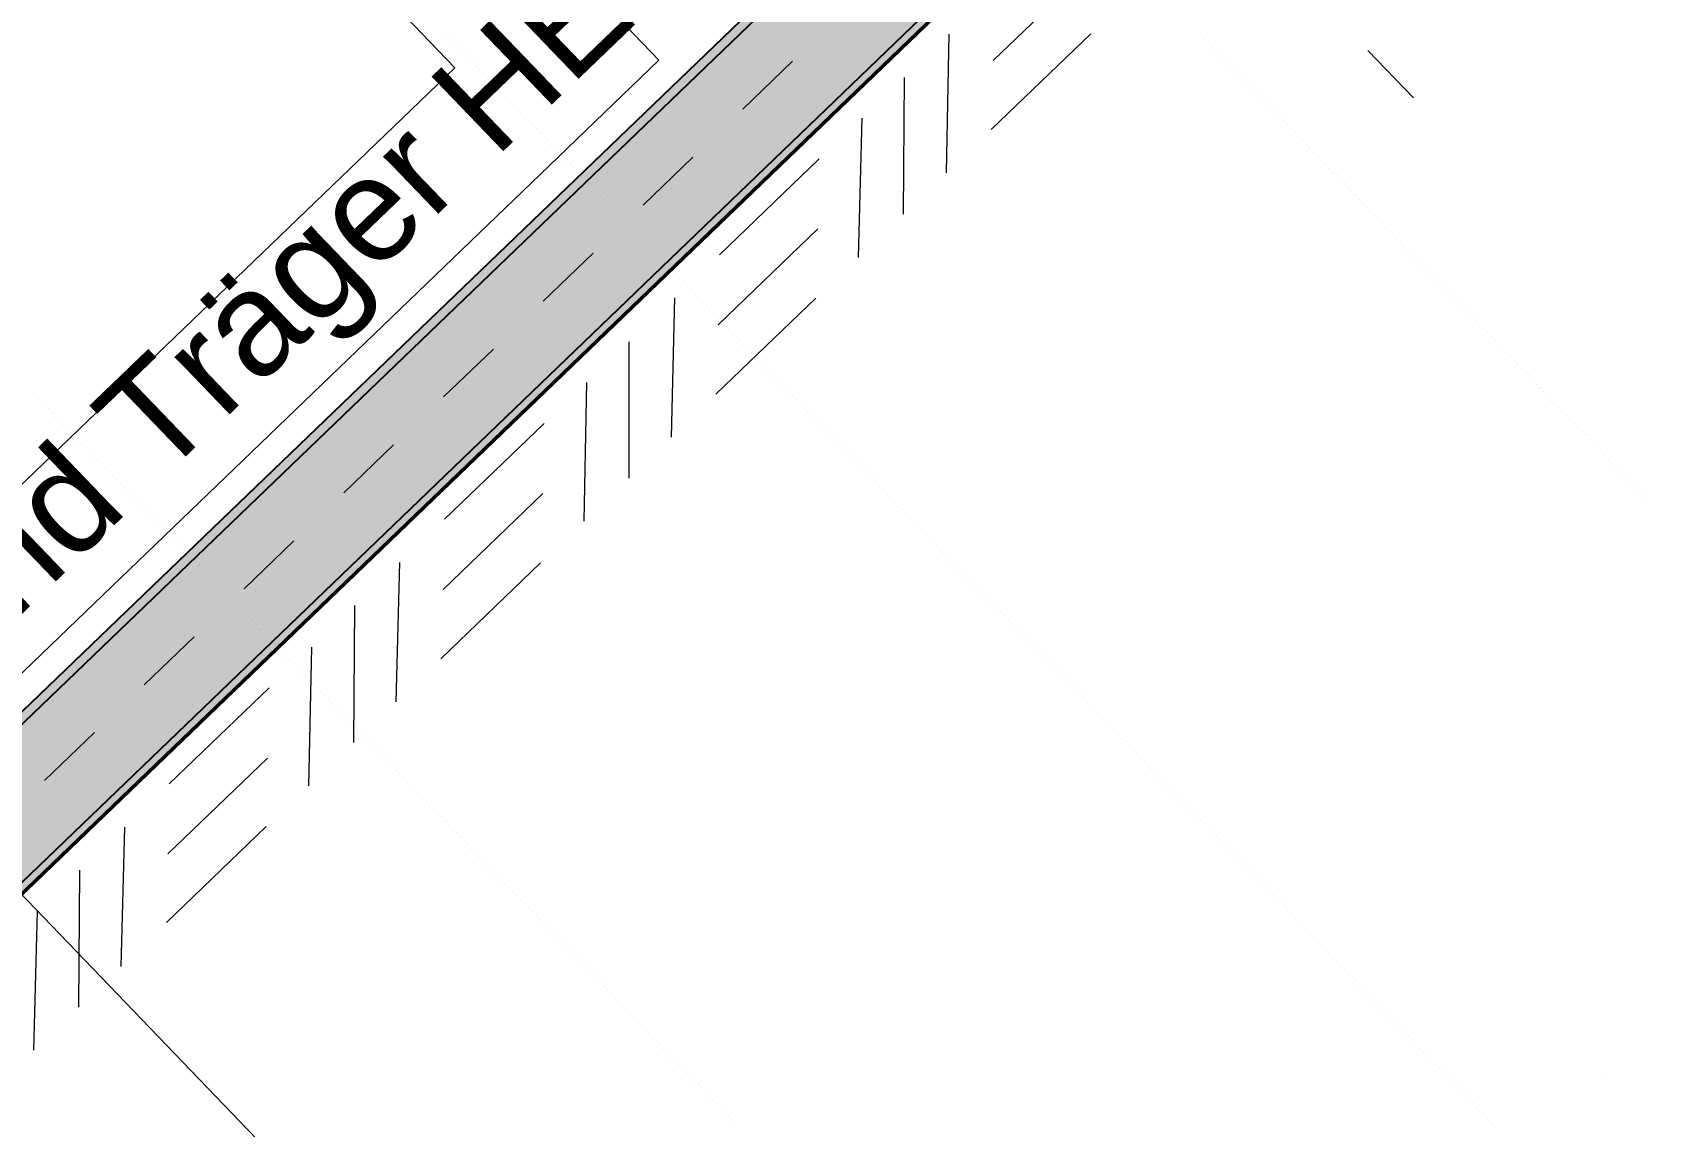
# Model space of a CAD drawing. Header units: metres. Extents: x 2687650.8 to 2687727.1, y 1234407.3 to 1234484.3.
# Drawn here: x 2687704.517 to 2687707.484, y 1234450.753 to 1234452.762 of the extents above; entities that cross this region are included whole.
import ezdxf

# ---------------------------------------------------------------- set-up
doc = ezdxf.new("R2010")
doc.units = ezdxf.units.M
for name, color, linetype, true_color in [('PDF__Parzellengrenze', 7, 'Continuous', 0x7f7f7f), ('PDF_E_Schnitte_1_50', 7, 'Continuous', 0x7f7f7f), ('PDF_Farbe71', 7, 'Continuous', 0xbfff7f)]:
    doc.layers.add(name, color=color, linetype=linetype, true_color=true_color)
for name, color, linetype in [('PDF_Ebene 2', 7, 'Continuous'), ('PDF_Text', 7, 'Continuous'), ('PDF_TITELBL_1', 7, 'Continuous')]:
    doc.layers.add(name, color=color, linetype=linetype)
doc.styles.add('PDF Arial', font='arial.ttf')

# ---------------------------------------------------------------- blocks, each defined once
blk = doc.blocks.new('A$C1c84ec86')
at = {"layer": 'PDF_Farbe71', "transparency": 33554559}
blk.add_hatch(color=256, dxfattribs=at).paths.add_polyline_path([(3882.25, 4049.47), (3858.12, 4049.47), (3858.12, 3567.07), (3882.25, 3567.07)])
at = {"layer": 'PDF__Parzellengrenze', "lineweight": 18}
blk.add_lwpolyline([(4108.31, 3907.01), (4108.31, 3907.01)], dxfattribs=at)
at = {"layer": 'PDF_E_Schnitte_1_50', "lineweight": 18}
for points in [[(3882.25, 3694.07), (3882.25, 3729.21), (3882.25, 3764.13), (3882.25, 3799.27), (3882.25, 3834.2), (3882.25, 3869.12), (3882.25, 3904.26), (3882.25, 3939.19), (3882.25, 3974.32), (3882.25, 4009.25), (3882.25, 4044.17), (3882.25, 4079.31), (3882.25, 4114.24), (3882.25, 4136.25), (3920.14, 4136.25), (3955.06, 4136.25), (3990.2, 4136.25), (4025.12, 4136.25), (4060.05, 4136.25), (4095.19, 4136.25), (4133.08, 4136.25)], [(3895.58, 3955.48), (3895.58, 3980.89)], [(3904.47, 3946.38), (3904.47, 3971.78)], [(3886.48, 3952.94), (3904.47, 3934.95)], [(3886.48, 3941.51), (3904.47, 3923.95)], [(3886.48, 3930.72), (3904.47, 3912.52)], [(3886.48, 3894.52), (3886.48, 3919.92)], [(3351.17, 3911.25), (3853.04, 3911.25), (3853.04, 3883.31), (3853.04, 3609.19), (3853.04, 3584.21), (3346.3, 3584.21)], [(3895.58, 3885.42), (3895.58, 3910.82)], [(3904.47, 3876.32), (3904.47, 3901.72)], [(3351.17, 3883.31), (3828.06, 3883.31), (3828.06, 3609.19), (3345.03, 3609.19)], [(3886.48, 3883.09), (3904.47, 3864.89)], [(3886.48, 3871.45), (3904.47, 3854.09)], [(3886.48, 3860.66), (3904.47, 3842.66)], [(3886.48, 3824.46), (3886.48, 3849.86)], [(3895.58, 3815.36), (3895.58, 3840.76)], [(3904.47, 3806.26), (3904.47, 3831.66)], [(3886.48, 3813.03), (3904.47, 3794.83)], [(3886.48, 3801.6), (3904.47, 3784.03)], [(3886.48, 3790.59), (3904.47, 3772.6)], [(3886.48, 3754.4), (3886.48, 3779.8)], [(3895.58, 3745.3), (3895.58, 3770.7)], [(3904.47, 3736.41), (3904.47, 3761.81)], [(3886.48, 3742.97), (3904.47, 3724.76)], [(3886.48, 3731.54), (3904.47, 3713.97)], [(3886.48, 3720.74), (3904.47, 3702.54)]]:
    blk.add_lwpolyline(points, dxfattribs=at)
at = {"layer": 'PDF_E_Schnitte_1_50', "color": 160, "lineweight": 25, "true_color": 0x3333ff}
for points in [[(3858.12, 3317.09), (3858.12, 4136.25), (3882.25, 4136.25), (3882.25, 3317.09)], [(3859.81, 3317.09), (3859.81, 4136.25)], [(3880.77, 4136.25), (3880.77, 3317.09)]]:
    blk.add_lwpolyline(points, dxfattribs=at)
at = {"layer": 'PDF_E_Schnitte_1_50', "color": 7, "lineweight": 50}
blk.add_lwpolyline([(3882.25, 3332.12), (3882.25, 4136.25), (4133.08, 4136.25)], dxfattribs=at)
at = {"layer": 'PDF_E_Schnitte_1_50', "color": 7, "lineweight": 20}
for points in [[(3954, 4006.29), (3941.94, 4006.29)], [(3870.18, 3935.16), (3870.18, 3935.16)], [(3870.18, 3916.11), (3870.18, 3928.81)], [(3870.18, 3909.76), (3870.18, 3909.76)], [(3870.18, 3890.71), (3870.18, 3903.41)], [(3870.18, 3884.36), (3870.18, 3884.36)], [(3870.18, 3865.31), (3870.18, 3878.01)], [(3870.18, 3858.96), (3870.18, 3858.96)], [(3870.18, 3839.91), (3870.18, 3852.61)], [(3870.18, 3833.56), (3870.18, 3833.56)], [(3870.18, 3814.51), (3870.18, 3827.21)], [(3870.18, 3808.16), (3870.18, 3808.16)], [(3870.18, 3789.11), (3870.18, 3801.81)], [(3870.18, 3782.76), (3870.18, 3782.76)], [(3870.18, 3763.71), (3870.18, 3776.41)], [(3870.18, 3757.36), (3870.18, 3757.36)], [(3870.18, 3738.31), (3870.18, 3751.01)]]:
    blk.add_lwpolyline(points, dxfattribs=at)
at = {"layer": 'PDF_Ebene 2', "lineweight": 20}
for points in [[(3918.44, 3986.18), (3918.44, 3986.18)], [(3919.5, 3986.18), (3919.5, 3986.18)], [(3920.56, 3986.18), (3920.56, 3986.18)], [(3921.62, 3986.18), (3921.62, 3986.18)], [(3922.46, 3986.18), (3922.46, 3986.18)], [(3923.52, 3986.18), (3923.52, 3986.18)], [(3924.58, 3986.18), (3924.58, 3986.18)], [(3925.43, 3986.18), (3925.43, 3986.18)], [(3926.49, 3986.18), (3926.49, 3986.18)], [(3927.54, 3986.18), (3927.54, 3986.18)], [(3928.6, 3986.18), (3928.6, 3986.18)], [(3929.45, 3986.18), (3929.45, 3986.18)], [(3930.51, 3986.18), (3930.51, 3986.18)], [(3931.57, 3986.18), (3931.57, 3986.18)], [(3932.41, 3986.18), (3932.41, 3986.18)], [(3933.47, 3986.18), (3933.47, 3986.18)], [(3934.53, 3986.18), (3934.53, 3986.18)], [(3935.59, 3986.18), (3935.59, 3986.18)], [(3936.43, 3986.18), (3936.43, 3986.18)], [(3937.49, 3986.18), (3937.49, 3986.18)], [(3938.55, 3986.18), (3938.55, 3986.18)], [(3939.61, 3986.18), (3939.61, 3986.18)], [(3940.46, 3986.18), (3940.46, 3986.18)], [(3941.51, 3986.18), (3941.51, 3986.18)], [(3942.57, 3986.18), (3942.57, 3986.18)], [(3943.42, 3986.18), (3943.42, 3986.18)], [(3944.48, 3986.18), (3944.48, 3986.18)], [(3945.54, 3986.18), (3945.54, 3986.18)], [(3946.59, 3986.18), (3946.59, 3986.18)], [(3947.44, 3986.18), (3947.44, 3986.18)], [(3948.5, 3986.18), (3948.5, 3986.18)], [(3949.56, 3986.18), (3949.56, 3986.18)], [(3950.62, 3986.18), (3950.62, 3986.18)], [(3951.46, 3986.18), (3951.46, 3986.18)], [(3952.52, 3986.18), (3952.52, 3986.18)], [(3953.58, 3986.18), (3953.58, 3986.18)], [(3954.43, 3986.18), (3954.43, 3986.18)], [(3955.48, 3986.18), (3955.48, 3986.18)], [(3956.54, 3986.18), (3956.54, 3986.18)], [(3957.6, 3986.18), (3957.6, 3986.18)], [(3958.45, 3986.18), (3958.45, 3986.18)], [(3959.51, 3986.18), (3959.51, 3986.18)], [(3960.56, 3986.18), (3960.56, 3986.18)], [(3961.62, 3986.18), (3961.62, 3986.18)], [(3962.47, 3986.18), (3962.47, 3986.18)], [(3963.53, 3986.18), (3963.53, 3986.18)], [(3964.59, 3986.18), (3964.59, 3986.18)], [(3965.43, 3986.18), (3965.43, 3986.18)], [(3966.49, 3986.18), (3966.49, 3986.18)], [(3967.55, 3986.18), (3967.55, 3986.18)], [(3968.61, 3986.18), (3968.61, 3986.18)], [(3969.46, 3986.18), (3969.46, 3986.18)], [(3970.51, 3986.18), (3970.51, 3986.18)], [(3971.57, 3986.18), (3971.57, 3986.18)], [(3972.42, 3986.18), (3972.42, 3986.18)], [(3973.48, 3986.18), (3973.48, 3986.18)], [(3974.54, 3986.18), (3974.54, 3986.18)], [(3975.59, 3986.18), (3975.59, 3986.18)], [(3976.44, 3986.18), (3976.44, 3986.18)], [(3977.5, 3986.18), (3977.5, 3986.18)], [(3978.56, 3986.18), (3978.56, 3986.18)], [(3979.62, 3986.18), (3979.62, 3986.18)], [(3980.46, 3986.18), (3980.46, 3986.18)], [(3981.52, 3986.18), (3981.52, 3986.18)], [(3982.58, 3986.18), (3982.58, 3986.18)], [(3983.43, 3986.18), (3983.43, 3986.18)], [(3984.48, 3986.18), (3984.48, 3986.18)], [(3985.54, 3986.18), (3985.54, 3986.18)], [(3986.6, 3986.18), (3986.6, 3986.18)], [(3987.45, 3986.18), (3987.45, 3986.18)], [(3988.51, 3986.18), (3988.51, 3986.18)], [(3989.56, 3986.18), (3989.56, 3986.18)], [(3990.62, 3986.18), (3990.62, 3986.18)], [(3991.47, 3986.18), (3991.47, 3986.18)], [(3992.53, 3986.18), (3992.53, 3986.18)], [(3993.59, 3986.18), (3993.59, 3986.18)], [(3994.43, 3986.18), (3994.43, 3986.18)], [(3995.49, 3986.18), (3995.49, 3986.18)], [(3996.55, 3986.18), (3996.55, 3986.18)], [(3997.61, 3986.18), (3997.61, 3986.18)], [(3998.45, 3986.18), (3998.45, 3986.18)], [(3999.51, 3986.18), (3999.51, 3986.18)], [(4000.57, 3986.18), (4000.57, 3986.18)], [(4001.63, 3986.18), (4001.63, 3986.18)], [(4002.48, 3986.18), (4002.48, 3986.18)], [(4003.53, 3986.18), (4003.53, 3986.18)], [(4004.59, 3986.18), (4004.59, 3986.18)], [(4005.44, 3986.18), (4005.44, 3986.18)], [(4006.5, 3986.18), (4006.5, 3986.18)], [(4007.56, 3986.18), (4007.56, 3986.18)], [(4008.61, 3986.18), (4008.61, 3986.18)], [(4009.46, 3986.18), (4009.46, 3986.18)], [(4010.52, 3986.18), (4010.52, 3986.18)], [(4011.58, 3986.18), (4011.58, 3986.18)], [(4012.42, 3986.18), (4012.42, 3986.18)], [(4013.48, 3986.18), (4013.48, 3986.18)], [(4014.54, 3986.18), (4014.54, 3986.18)], [(4015.6, 3986.18), (4015.6, 3986.18)], [(4016.45, 3986.18), (4016.45, 3986.18)], [(4017.5, 3986.18), (4017.5, 3986.18)], [(4018.56, 3986.18), (4018.56, 3986.18)], [(4019.62, 3986.18), (4019.62, 3986.18)], [(4020.47, 3986.18), (4020.47, 3986.18)], [(4021.53, 3986.18), (4021.53, 3986.18)], [(4022.58, 3986.18), (4022.58, 3986.18)], [(4023.43, 3986.18), (4023.43, 3986.18)], [(4024.49, 3986.18), (4024.49, 3986.18)], [(4025.55, 3986.18), (4025.55, 3986.18)], [(4026.61, 3986.18), (4026.61, 3986.18)], [(4027.45, 3986.18), (4027.45, 3986.18)], [(4028.51, 3986.18), (4028.51, 3986.18)], [(4029.57, 3986.18), (4029.57, 3986.18)], [(4030.63, 3986.18), (4030.63, 3986.18)], [(4031.47, 3986.18), (4031.47, 3986.18)], [(4032.53, 3986.18), (4032.53, 3986.18)], [(4033.59, 3986.18), (4033.59, 3986.18)], [(4034.44, 3986.18), (4034.44, 3986.18)], [(4035.5, 3986.18), (4035.5, 3986.18)], [(4036.55, 3986.18), (4036.55, 3986.18)], [(3822.56, 3886.27), (3822.56, 3886.27)], [(3823.4, 3886.27), (3823.4, 3886.27)], [(3824.46, 3886.27), (3824.46, 3886.27)], [(3825.52, 3886.27), (3825.52, 3886.27)], [(3826.58, 3886.27), (3826.58, 3886.27)], [(3827.42, 3886.27), (3827.42, 3886.27)], [(3828.48, 3886.27), (3828.48, 3886.27)], [(3829.54, 3886.27), (3829.54, 3886.27)], [(3830.6, 3886.27), (3830.6, 3886.27)], [(3831.45, 3886.27), (3831.45, 3886.27)], [(3832.5, 3886.27), (3832.5, 3886.27)], [(3833.56, 3886.27), (3833.56, 3886.27)], [(3834.41, 3886.27), (3834.41, 3886.27)], [(3835.47, 3886.27), (3835.47, 3886.27)], [(3836.53, 3886.27), (3836.53, 3886.27)], [(3837.58, 3886.27), (3837.58, 3886.27)], [(3838.43, 3886.27), (3838.43, 3886.27)], [(3839.49, 3886.27), (3839.49, 3886.27)], [(3840.55, 3886.27), (3840.55, 3886.27)], [(3841.61, 3886.27), (3841.61, 3886.27)], [(3842.45, 3886.27), (3842.45, 3886.27)], [(3843.51, 3886.27), (3843.51, 3886.27)], [(3844.57, 3886.27), (3844.57, 3886.27)], [(3845.42, 3886.27), (3845.42, 3886.27)], [(3846.47, 3886.27), (3846.47, 3886.27)], [(3847.53, 3886.27), (3847.53, 3886.27)], [(3848.59, 3886.27), (3848.59, 3886.27)], [(3849.44, 3886.27), (3849.44, 3886.27)], [(3850.5, 3886.27), (3850.5, 3886.27)], [(3851.55, 3886.27), (3851.55, 3886.27)], [(3852.4, 3886.27), (3852.4, 3886.27)], [(3853.46, 3886.27), (3853.46, 3886.27)], [(3854.52, 3886.27), (3854.52, 3886.27)], [(3855.58, 3886.27), (3855.58, 3886.27)], [(3856.42, 3886.27), (3856.42, 3886.27)], [(3857.48, 3886.27), (3857.48, 3886.27)], [(3858.54, 3886.27), (3858.54, 3886.27)], [(3859.6, 3886.27), (3859.6, 3886.27)], [(3860.44, 3886.27), (3860.44, 3886.27)], [(3861.5, 3886.27), (3861.5, 3886.27)], [(3862.56, 3886.27), (3862.56, 3886.27)], [(3863.41, 3886.27), (3863.41, 3886.27)], [(3864.47, 3886.27), (3864.47, 3886.27)], [(3865.52, 3886.27), (3865.52, 3886.27)], [(3866.58, 3886.27), (3866.58, 3886.27)], [(3867.43, 3886.27), (3867.43, 3886.27)], [(3868.49, 3886.27), (3868.49, 3886.27)], [(3869.55, 3886.27), (3869.55, 3886.27)], [(3870.6, 3886.27), (3870.6, 3886.27)], [(3871.45, 3886.27), (3871.45, 3886.27)], [(3872.51, 3886.27), (3872.51, 3886.27)], [(3873.57, 3886.27), (3873.57, 3886.27)], [(3874.42, 3886.27), (3874.42, 3886.27)], [(3875.47, 3886.27), (3875.47, 3886.27)], [(3876.53, 3886.27), (3876.53, 3886.27)], [(3877.59, 3886.27), (3877.59, 3886.27)], [(3878.44, 3886.27), (3878.44, 3886.27)], [(3879.5, 3886.27), (3879.5, 3886.27)], [(3880.55, 3886.27), (3880.55, 3886.27)], [(3881.61, 3886.27), (3881.61, 3886.27)], [(3882.46, 3886.27), (3882.46, 3886.27)], [(3883.52, 3886.27), (3883.52, 3886.27)], [(3884.58, 3886.27), (3884.58, 3886.27)], [(3885.42, 3886.27), (3885.42, 3886.27)], [(3886.48, 3886.27), (3886.48, 3886.27)], [(3887.54, 3886.27), (3887.54, 3886.27)], [(3888.6, 3886.27), (3888.6, 3886.27)], [(3889.44, 3886.27), (3889.44, 3886.27)], [(3890.5, 3886.27), (3890.5, 3886.27)], [(3891.56, 3886.27), (3891.56, 3886.27)], [(3892.41, 3886.27), (3892.41, 3886.27)], [(3893.47, 3886.27), (3893.47, 3886.27)], [(3894.52, 3886.27), (3894.52, 3886.27)], [(3895.58, 3886.27), (3895.58, 3886.27)], [(3896.43, 3886.27), (3896.43, 3886.27)], [(3897.49, 3886.27), (3897.49, 3886.27)], [(3898.55, 3886.27), (3898.55, 3886.27)], [(3899.6, 3886.27), (3899.6, 3886.27)], [(3900.45, 3886.27), (3900.45, 3886.27)], [(3901.51, 3886.27), (3901.51, 3886.27)], [(3902.57, 3886.27), (3902.57, 3886.27)], [(3903.41, 3886.27), (3903.41, 3886.27)], [(3904.47, 3886.27), (3904.47, 3886.27)], [(3905.53, 3886.27), (3905.53, 3886.27)], [(3906.59, 3886.27), (3906.59, 3886.27)], [(3907.44, 3886.27), (3907.44, 3886.27)], [(3908.49, 3886.27), (3908.49, 3886.27)], [(3909.55, 3886.27), (3909.55, 3886.27)], [(3910.61, 3886.27), (3910.61, 3886.27)], [(3911.46, 3886.27), (3911.46, 3886.27)], [(3912.52, 3886.27), (3912.52, 3886.27)], [(3913.57, 3886.27), (3913.57, 3886.27)], [(3914.42, 3886.27), (3914.42, 3886.27)], [(3915.48, 3886.27), (3915.48, 3886.27)], [(3916.54, 3886.27), (3916.54, 3886.27)], [(3917.6, 3886.27), (3917.6, 3886.27)], [(3918.44, 3886.27), (3918.44, 3886.27)], [(3919.5, 3886.27), (3919.5, 3886.27)], [(3920.56, 3886.27), (3920.56, 3886.27)], [(3921.62, 3886.27), (3921.62, 3886.27)], [(3922.46, 3886.27), (3922.46, 3886.27)], [(3923.52, 3886.27), (3923.52, 3886.27)], [(3924.58, 3886.27), (3924.58, 3886.27)], [(3925.43, 3886.27), (3925.43, 3886.27)], [(3926.49, 3886.27), (3926.49, 3886.27)], [(3927.54, 3886.27), (3927.54, 3886.27)], [(3928.6, 3886.27), (3928.6, 3886.27)], [(3929.45, 3886.27), (3929.45, 3886.27)], [(3930.51, 3886.27), (3930.51, 3886.27)], [(3931.57, 3886.27), (3931.57, 3886.27)], [(3932.41, 3886.27), (3932.41, 3886.27)], [(3933.47, 3886.27), (3933.47, 3886.27)], [(3934.53, 3886.27), (3934.53, 3886.27)], [(3935.59, 3886.27), (3935.59, 3886.27)], [(3936.43, 3886.27), (3936.43, 3886.27)], [(3937.49, 3886.27), (3937.49, 3886.27)], [(3938.55, 3886.27), (3938.55, 3886.27)], [(3939.61, 3886.27), (3939.61, 3886.27)], [(3940.46, 3886.27), (3940.46, 3886.27)], [(3941.51, 3886.27), (3941.51, 3886.27)], [(3942.57, 3886.27), (3942.57, 3886.27)], [(3943.42, 3886.27), (3943.42, 3886.27)], [(3944.48, 3886.27), (3944.48, 3886.27)], [(3945.54, 3886.27), (3945.54, 3886.27)], [(3946.59, 3886.27), (3946.59, 3886.27)], [(3947.44, 3886.27), (3947.44, 3886.27)], [(3948.5, 3886.27), (3948.5, 3886.27)], [(3949.56, 3886.27), (3949.56, 3886.27)], [(3950.62, 3886.27), (3950.62, 3886.27)], [(3951.46, 3886.27), (3951.46, 3886.27)], [(3952.52, 3886.27), (3952.52, 3886.27)], [(3953.58, 3886.27), (3953.58, 3886.27)], [(3954.43, 3886.27), (3954.43, 3886.27)], [(3955.48, 3886.27), (3955.48, 3886.27)], [(3956.54, 3886.27), (3956.54, 3886.27)], [(3957.6, 3886.27), (3957.6, 3886.27)], [(3958.45, 3886.27), (3958.45, 3886.27)], [(3959.51, 3886.27), (3959.51, 3886.27)], [(3960.56, 3886.27), (3960.56, 3886.27)], [(3961.62, 3886.27), (3961.62, 3886.27)], [(3962.47, 3886.27), (3962.47, 3886.27)], [(3963.53, 3886.27), (3963.53, 3886.27)], [(3964.59, 3886.27), (3964.59, 3886.27)], [(3965.43, 3886.27), (3965.43, 3886.27)], [(3966.49, 3886.27), (3966.49, 3886.27)], [(3967.55, 3886.27), (3967.55, 3886.27)], [(3968.61, 3886.27), (3968.61, 3886.27)], [(3969.46, 3886.27), (3969.46, 3886.27)], [(3970.51, 3886.27), (3970.51, 3886.27)], [(3971.57, 3886.27), (3971.57, 3886.27)], [(3972.42, 3886.27), (3972.42, 3886.27)], [(3973.48, 3886.27), (3973.48, 3886.27)], [(3974.54, 3886.27), (3974.54, 3886.27)], [(3975.59, 3886.27), (3975.59, 3886.27)], [(3976.44, 3886.27), (3976.44, 3886.27)], [(3977.5, 3886.27), (3977.5, 3886.27)], [(3978.56, 3886.27), (3978.56, 3886.27)], [(3979.62, 3886.27), (3979.62, 3886.27)], [(3980.46, 3886.27), (3980.46, 3886.27)], [(3981.52, 3886.27), (3981.52, 3886.27)], [(3982.58, 3886.27), (3982.58, 3886.27)], [(3983.43, 3886.27), (3983.43, 3886.27)], [(3984.48, 3886.27), (3984.48, 3886.27)], [(3985.54, 3886.27), (3985.54, 3886.27)], [(3986.6, 3886.27), (3986.6, 3886.27)], [(3987.45, 3886.27), (3987.45, 3886.27)], [(3988.51, 3886.27), (3988.51, 3886.27)], [(3989.56, 3886.27), (3989.56, 3886.27)], [(3990.62, 3886.27), (3990.62, 3886.27)], [(3991.47, 3886.27), (3991.47, 3886.27)], [(3992.53, 3886.27), (3992.53, 3886.27)], [(3993.59, 3886.27), (3993.59, 3886.27)], [(3994.43, 3886.27), (3994.43, 3886.27)], [(3995.49, 3886.27), (3995.49, 3886.27)], [(3996.55, 3886.27), (3996.55, 3886.27)], [(3997.61, 3886.27), (3997.61, 3886.27)], [(3998.45, 3886.27), (3998.45, 3886.27)], [(3999.51, 3886.27), (3999.51, 3886.27)], [(4000.57, 3886.27), (4000.57, 3886.27)], [(4001.63, 3886.27), (4001.63, 3886.27)], [(4002.48, 3886.27), (4002.48, 3886.27)], [(4003.53, 3886.27), (4003.53, 3886.27)], [(4004.59, 3886.27), (4004.59, 3886.27)], [(4005.44, 3886.27), (4005.44, 3886.27)], [(4006.5, 3886.27), (4006.5, 3886.27)], [(4007.56, 3886.27), (4007.56, 3886.27)], [(4008.61, 3886.27), (4008.61, 3886.27)], [(4009.46, 3886.27), (4009.46, 3886.27)], [(4010.52, 3886.27), (4010.52, 3886.27)], [(4011.58, 3886.27), (4011.58, 3886.27)], [(4012.42, 3886.27), (4012.42, 3886.27)], [(4013.48, 3886.27), (4013.48, 3886.27)], [(4014.54, 3886.27), (4014.54, 3886.27)], [(4015.6, 3886.27), (4015.6, 3886.27)], [(4016.45, 3886.27), (4016.45, 3886.27)], [(4017.5, 3886.27), (4017.5, 3886.27)], [(4018.56, 3886.27), (4018.56, 3886.27)], [(4019.62, 3886.27), (4019.62, 3886.27)], [(4020.47, 3886.27), (4020.47, 3886.27)], [(4021.53, 3886.27), (4021.53, 3886.27)], [(4022.58, 3886.27), (4022.58, 3886.27)], [(4023.43, 3886.27), (4023.43, 3886.27)], [(4024.49, 3886.27), (4024.49, 3886.27)], [(4025.55, 3886.27), (4025.55, 3886.27)], [(4026.61, 3886.27), (4026.61, 3886.27)], [(4027.45, 3886.27), (4027.45, 3886.27)], [(4028.51, 3886.27), (4028.51, 3886.27)], [(4029.57, 3886.27), (4029.57, 3886.27)], [(4030.63, 3886.27), (4030.63, 3886.27)], [(4031.47, 3886.27), (4031.47, 3886.27)], [(4032.53, 3886.27), (4032.53, 3886.27)], [(4033.59, 3886.27), (4033.59, 3886.27)], [(4034.44, 3886.27), (4034.44, 3886.27)], [(4035.5, 3886.27), (4035.5, 3886.27)], [(4036.55, 3886.27), (4036.55, 3886.27)], [(4037.61, 3886.27), (4037.61, 3886.27)], [(4038.46, 3886.27), (4038.46, 3886.27)], [(4039.52, 3886.27), (4039.52, 3886.27)], [(4040.58, 3886.27), (4040.58, 3886.27)], [(4041.63, 3886.27), (4041.63, 3886.27)], [(4042.48, 3886.27), (4042.48, 3886.27)], [(4043.54, 3886.27), (4043.54, 3886.27)], [(4044.6, 3886.27), (4044.6, 3886.27)], [(4045.44, 3886.27), (4045.44, 3886.27)], [(4046.5, 3886.27), (4046.5, 3886.27)], [(4047.56, 3886.27), (4047.56, 3886.27)], [(4048.62, 3886.27), (4048.62, 3886.27)], [(4049.47, 3886.27), (4049.47, 3886.27)], [(4050.52, 3886.27), (4050.52, 3886.27)], [(4051.58, 3886.27), (4051.58, 3886.27)], [(4052.43, 3886.27), (4052.43, 3886.27)], [(4053.49, 3886.27), (4053.49, 3886.27)], [(4054.55, 3886.27), (4054.55, 3886.27)], [(4055.6, 3886.27), (4055.6, 3886.27)], [(4056.45, 3886.27), (4056.45, 3886.27)], [(4057.51, 3886.27), (4057.51, 3886.27)], [(4058.57, 3886.27), (4058.57, 3886.27)], [(4059.63, 3886.27), (4059.63, 3886.27)], [(4060.47, 3886.27), (4060.47, 3886.27)], [(4061.53, 3886.27), (4061.53, 3886.27)], [(4062.59, 3886.27), (4062.59, 3886.27)], [(4063.44, 3886.27), (4063.44, 3886.27)], [(4064.5, 3886.27), (4064.5, 3886.27)], [(4065.55, 3886.27), (4065.55, 3886.27)], [(4066.61, 3886.27), (4066.61, 3886.27)], [(4067.46, 3886.27), (4067.46, 3886.27)], [(4068.52, 3886.27), (4068.52, 3886.27)], [(4069.58, 3886.27), (4069.58, 3886.27)], [(4070.63, 3886.27), (4070.63, 3886.27)], [(4071.48, 3886.27), (4071.48, 3886.27)], [(4072.54, 3886.27), (4072.54, 3886.27)], [(4073.6, 3886.27), (4073.6, 3886.27)], [(4074.44, 3886.27), (4074.44, 3886.27)], [(4075.5, 3886.27), (4075.5, 3886.27)], [(4076.56, 3886.27), (4076.56, 3886.27)], [(4077.62, 3886.27), (4077.62, 3886.27)], [(4078.47, 3886.27), (4078.47, 3886.27)], [(4079.52, 3886.27), (4079.52, 3886.27)], [(4080.58, 3886.27), (4080.58, 3886.27)], [(4081.64, 3886.27), (4081.64, 3886.27)], [(4082.49, 3886.27), (4082.49, 3886.27)], [(4083.55, 3886.27), (4083.55, 3886.27)], [(4084.6, 3886.27), (4084.6, 3886.27)], [(4085.45, 3886.27), (4085.45, 3886.27)], [(4086.51, 3886.27), (4086.51, 3886.27)], [(4087.57, 3886.27), (4087.57, 3886.27)], [(4088.63, 3886.27), (4088.63, 3886.27)], [(4089.47, 3886.27), (4089.47, 3886.27)], [(4090.53, 3886.27), (4090.53, 3886.27)], [(4091.59, 3886.27), (4091.59, 3886.27)], [(4092.44, 3886.27), (4092.44, 3886.27)], [(4093.49, 3886.27), (4093.49, 3886.27)], [(4094.55, 3886.27), (4094.55, 3886.27)], [(4095.61, 3886.27), (4095.61, 3886.27)], [(4096.46, 3886.27), (4096.46, 3886.27)], [(4097.52, 3886.27), (4097.52, 3886.27)], [(4098.57, 3886.27), (4098.57, 3886.27)], [(4099.63, 3886.27), (4099.63, 3886.27)], [(4100.48, 3886.27), (4100.48, 3886.27)], [(3817.48, 3786.15), (3817.48, 3786.15)], [(3818.53, 3786.15), (3818.53, 3786.15)], [(3819.59, 3786.15), (3819.59, 3786.15)], [(3820.44, 3786.15), (3820.44, 3786.15)], [(3821.5, 3786.15), (3821.5, 3786.15)], [(3822.56, 3786.15), (3822.56, 3786.15)], [(3823.4, 3786.15), (3823.4, 3786.15)], [(3824.46, 3786.15), (3824.46, 3786.15)], [(3825.52, 3786.15), (3825.52, 3786.15)], [(3826.58, 3786.15), (3826.58, 3786.15)], [(3827.42, 3786.15), (3827.42, 3786.15)], [(3828.48, 3786.15), (3828.48, 3786.15)], [(3829.54, 3786.15), (3829.54, 3786.15)], [(3830.6, 3786.15), (3830.6, 3786.15)], [(3831.45, 3786.15), (3831.45, 3786.15)], [(3832.5, 3786.15), (3832.5, 3786.15)], [(3833.56, 3786.15), (3833.56, 3786.15)], [(3834.41, 3786.15), (3834.41, 3786.15)], [(3835.47, 3786.15), (3835.47, 3786.15)], [(3836.53, 3786.15), (3836.53, 3786.15)], [(3837.58, 3786.15), (3837.58, 3786.15)], [(3838.43, 3786.15), (3838.43, 3786.15)], [(3839.49, 3786.15), (3839.49, 3786.15)], [(3840.55, 3786.15), (3840.55, 3786.15)], [(3841.61, 3786.15), (3841.61, 3786.15)], [(3842.45, 3786.15), (3842.45, 3786.15)], [(3843.51, 3786.15), (3843.51, 3786.15)], [(3844.57, 3786.15), (3844.57, 3786.15)], [(3845.42, 3786.15), (3845.42, 3786.15)], [(3846.47, 3786.15), (3846.47, 3786.15)], [(3847.53, 3786.15), (3847.53, 3786.15)], [(3848.59, 3786.15), (3848.59, 3786.15)], [(3849.44, 3786.15), (3849.44, 3786.15)], [(3850.5, 3786.15), (3850.5, 3786.15)], [(3851.55, 3786.15), (3851.55, 3786.15)], [(3852.4, 3786.15), (3852.4, 3786.15)], [(3853.46, 3786.15), (3853.46, 3786.15)], [(3854.52, 3786.15), (3854.52, 3786.15)], [(3855.58, 3786.15), (3855.58, 3786.15)], [(3856.42, 3786.15), (3856.42, 3786.15)], [(3857.48, 3786.15), (3857.48, 3786.15)], [(3858.54, 3786.15), (3858.54, 3786.15)], [(3859.6, 3786.15), (3859.6, 3786.15)], [(3860.44, 3786.15), (3860.44, 3786.15)], [(3861.5, 3786.15), (3861.5, 3786.15)], [(3862.56, 3786.15), (3862.56, 3786.15)], [(3863.41, 3786.15), (3863.41, 3786.15)], [(3864.47, 3786.15), (3864.47, 3786.15)], [(3865.52, 3786.15), (3865.52, 3786.15)], [(3866.58, 3786.15), (3866.58, 3786.15)], [(3867.43, 3786.15), (3867.43, 3786.15)], [(3868.49, 3786.15), (3868.49, 3786.15)], [(3869.55, 3786.15), (3869.55, 3786.15)], [(3870.6, 3786.15), (3870.6, 3786.15)], [(3871.45, 3786.15), (3871.45, 3786.15)], [(3872.51, 3786.15), (3872.51, 3786.15)], [(3873.57, 3786.15), (3873.57, 3786.15)], [(3874.42, 3786.15), (3874.42, 3786.15)], [(3875.47, 3786.15), (3875.47, 3786.15)], [(3876.53, 3786.15), (3876.53, 3786.15)], [(3877.59, 3786.15), (3877.59, 3786.15)], [(3878.44, 3786.15), (3878.44, 3786.15)], [(3879.5, 3786.15), (3879.5, 3786.15)], [(3880.55, 3786.15), (3880.55, 3786.15)], [(3881.61, 3786.15), (3881.61, 3786.15)], [(3882.46, 3786.15), (3882.46, 3786.15)], [(3883.52, 3786.15), (3883.52, 3786.15)], [(3884.58, 3786.15), (3884.58, 3786.15)], [(3885.42, 3786.15), (3885.42, 3786.15)], [(3886.48, 3786.15), (3886.48, 3786.15)], [(3887.54, 3786.15), (3887.54, 3786.15)], [(3888.6, 3786.15), (3888.6, 3786.15)], [(3889.44, 3786.15), (3889.44, 3786.15)], [(3890.5, 3786.15), (3890.5, 3786.15)], [(3891.56, 3786.15), (3891.56, 3786.15)], [(3892.41, 3786.15), (3892.41, 3786.15)], [(3893.47, 3786.15), (3893.47, 3786.15)], [(3894.52, 3786.15), (3894.52, 3786.15)], [(3895.58, 3786.15), (3895.58, 3786.15)], [(3896.43, 3786.15), (3896.43, 3786.15)], [(3897.49, 3786.15), (3897.49, 3786.15)], [(3898.55, 3786.15), (3898.55, 3786.15)], [(3899.6, 3786.15), (3899.6, 3786.15)], [(3900.45, 3786.15), (3900.45, 3786.15)], [(3901.51, 3786.15), (3901.51, 3786.15)], [(3902.57, 3786.15), (3902.57, 3786.15)], [(3903.41, 3786.15), (3903.41, 3786.15)], [(3904.47, 3786.15), (3904.47, 3786.15)], [(3905.53, 3786.15), (3905.53, 3786.15)], [(3906.59, 3786.15), (3906.59, 3786.15)], [(3907.44, 3786.15), (3907.44, 3786.15)], [(3908.49, 3786.15), (3908.49, 3786.15)], [(3909.55, 3786.15), (3909.55, 3786.15)], [(3910.61, 3786.15), (3910.61, 3786.15)], [(3911.46, 3786.15), (3911.46, 3786.15)], [(3912.52, 3786.15), (3912.52, 3786.15)], [(3913.57, 3786.15), (3913.57, 3786.15)], [(3914.42, 3786.15), (3914.42, 3786.15)], [(3915.48, 3786.15), (3915.48, 3786.15)], [(3916.54, 3786.15), (3916.54, 3786.15)], [(3917.6, 3786.15), (3917.6, 3786.15)], [(3918.44, 3786.15), (3918.44, 3786.15)], [(3919.5, 3786.15), (3919.5, 3786.15)], [(3920.56, 3786.15), (3920.56, 3786.15)], [(3921.62, 3786.15), (3921.62, 3786.15)], [(3922.46, 3786.15), (3922.46, 3786.15)], [(3923.52, 3786.15), (3923.52, 3786.15)], [(3924.58, 3786.15), (3924.58, 3786.15)], [(3925.43, 3786.15), (3925.43, 3786.15)], [(3926.49, 3786.15), (3926.49, 3786.15)], [(3927.54, 3786.15), (3927.54, 3786.15)], [(3928.6, 3786.15), (3928.6, 3786.15)], [(3929.45, 3786.15), (3929.45, 3786.15)], [(3930.51, 3786.15), (3930.51, 3786.15)], [(3931.57, 3786.15), (3931.57, 3786.15)], [(3932.41, 3786.15), (3932.41, 3786.15)], [(3933.47, 3786.15), (3933.47, 3786.15)], [(3934.53, 3786.15), (3934.53, 3786.15)], [(3935.59, 3786.15), (3935.59, 3786.15)], [(3936.43, 3786.15), (3936.43, 3786.15)], [(3937.49, 3786.15), (3937.49, 3786.15)], [(3938.55, 3786.15), (3938.55, 3786.15)], [(3939.61, 3786.15), (3939.61, 3786.15)], [(3940.46, 3786.15), (3940.46, 3786.15)], [(3941.51, 3786.15), (3941.51, 3786.15)], [(3942.57, 3786.15), (3942.57, 3786.15)], [(3943.42, 3786.15), (3943.42, 3786.15)], [(3944.48, 3786.15), (3944.48, 3786.15)], [(3945.54, 3786.15), (3945.54, 3786.15)], [(3946.59, 3786.15), (3946.59, 3786.15)], [(3947.44, 3786.15), (3947.44, 3786.15)], [(3948.5, 3786.15), (3948.5, 3786.15)], [(3949.56, 3786.15), (3949.56, 3786.15)], [(3950.62, 3786.15), (3950.62, 3786.15)], [(3951.46, 3786.15), (3951.46, 3786.15)], [(3952.52, 3786.15), (3952.52, 3786.15)], [(3953.58, 3786.15), (3953.58, 3786.15)], [(3954.43, 3786.15), (3954.43, 3786.15)], [(3955.48, 3786.15), (3955.48, 3786.15)], [(3956.54, 3786.15), (3956.54, 3786.15)], [(3957.6, 3786.15), (3957.6, 3786.15)], [(3958.45, 3786.15), (3958.45, 3786.15)], [(3959.51, 3786.15), (3959.51, 3786.15)], [(3960.56, 3786.15), (3960.56, 3786.15)], [(3961.62, 3786.15), (3961.62, 3786.15)], [(3962.47, 3786.15), (3962.47, 3786.15)], [(3963.53, 3786.15), (3963.53, 3786.15)], [(3964.59, 3786.15), (3964.59, 3786.15)], [(3965.43, 3786.15), (3965.43, 3786.15)], [(3966.49, 3786.15), (3966.49, 3786.15)], [(3967.55, 3786.15), (3967.55, 3786.15)], [(3968.61, 3786.15), (3968.61, 3786.15)], [(3969.46, 3786.15), (3969.46, 3786.15)], [(3970.51, 3786.15), (3970.51, 3786.15)], [(3971.57, 3786.15), (3971.57, 3786.15)], [(3972.42, 3786.15), (3972.42, 3786.15)], [(3973.48, 3786.15), (3973.48, 3786.15)], [(3974.54, 3786.15), (3974.54, 3786.15)], [(3975.59, 3786.15), (3975.59, 3786.15)], [(3976.44, 3786.15), (3976.44, 3786.15)], [(3977.5, 3786.15), (3977.5, 3786.15)], [(3978.56, 3786.15), (3978.56, 3786.15)], [(3979.62, 3786.15), (3979.62, 3786.15)], [(3980.46, 3786.15), (3980.46, 3786.15)], [(3981.52, 3786.15), (3981.52, 3786.15)], [(3982.58, 3786.15), (3982.58, 3786.15)], [(3983.43, 3786.15), (3983.43, 3786.15)], [(3984.48, 3786.15), (3984.48, 3786.15)], [(3985.54, 3786.15), (3985.54, 3786.15)], [(3986.6, 3786.15), (3986.6, 3786.15)], [(3987.45, 3786.15), (3987.45, 3786.15)], [(3988.51, 3786.15), (3988.51, 3786.15)], [(3989.56, 3786.15), (3989.56, 3786.15)], [(3990.62, 3786.15), (3990.62, 3786.15)], [(3991.47, 3786.15), (3991.47, 3786.15)], [(3992.53, 3786.15), (3992.53, 3786.15)], [(3993.59, 3786.15), (3993.59, 3786.15)], [(3994.43, 3786.15), (3994.43, 3786.15)], [(3995.49, 3786.15), (3995.49, 3786.15)], [(3996.55, 3786.15), (3996.55, 3786.15)], [(3997.61, 3786.15), (3997.61, 3786.15)], [(3998.45, 3786.15), (3998.45, 3786.15)], [(3999.51, 3786.15), (3999.51, 3786.15)], [(4000.57, 3786.15), (4000.57, 3786.15)], [(4001.63, 3786.15), (4001.63, 3786.15)], [(4002.48, 3786.15), (4002.48, 3786.15)], [(4003.53, 3786.15), (4003.53, 3786.15)]]:
    blk.add_lwpolyline(points, dxfattribs=at)
at = {"layer": 'PDF_TITELBL_1', "lineweight": 18}
blk.add_lwpolyline([(3861.93, 3720.74), (4179.43, 3720.74)], dxfattribs=at)
at = {"layer": 'PDF_Text', "insert": (3851, 3665.92), "char_height": 19.0044, "attachment_point": 7, "rotation": 90, "style": 'PDF Arial'}
blk.add_mtext('Rühlwand Träger HEB 240', dxfattribs=at)

msp = doc.modelspace()

# ---------------------------------------------------------------- block references
at = {"xscale": 0.01, "yscale": 0.01, "zscale": 0.01, "rotation": 313.8734409291175}
msp.add_blockref('A$C1c84ec86', (2687650.7677, 1234453.3784), dxfattribs=at)

doc.saveas('drawing.dxf')
